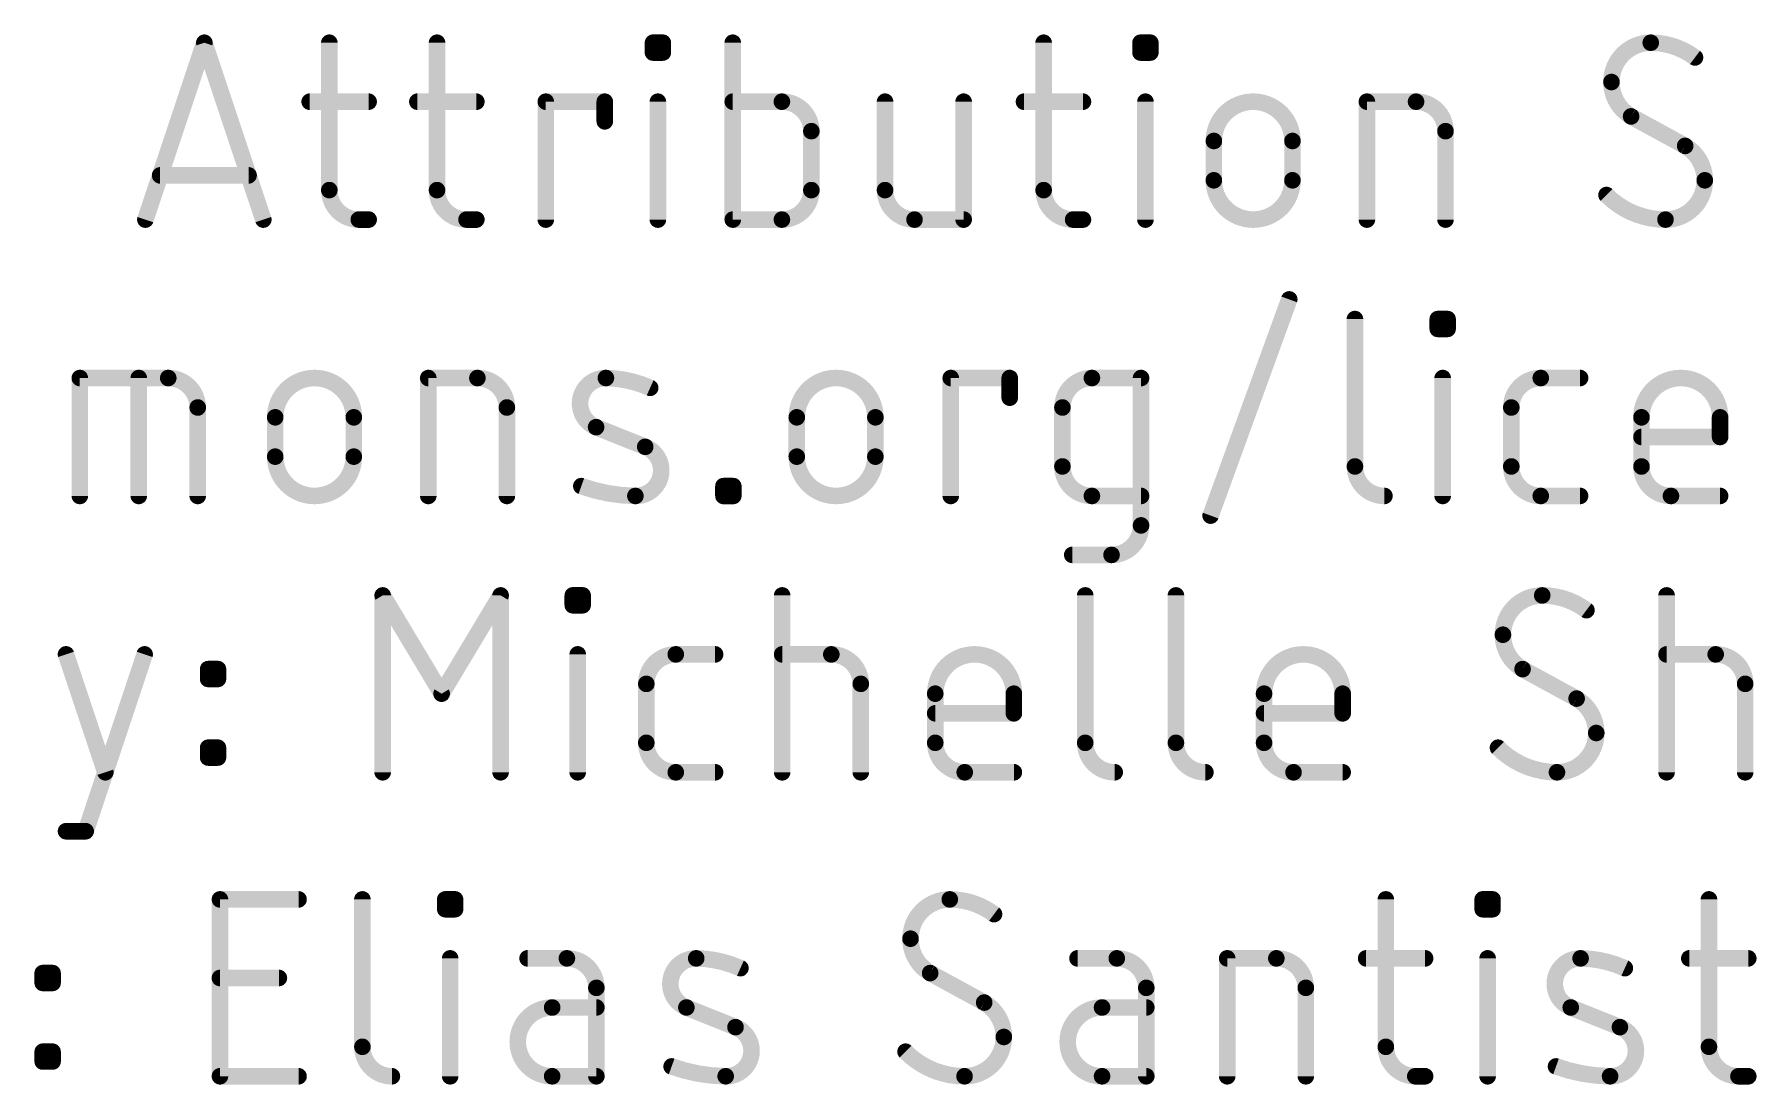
# Model space of a CAD drawing. Extents: x -34 to 52.6, y -23.4 to 26.6.
# Drawn here: x 10.25 to 26.08, y -22.86 to -13.21 of the extents above; entities that cross this region are included whole.
import ezdxf

# ---------------------------------------------------------------- set-up
doc = ezdxf.new("R2010")
doc.units = 0
doc.layers.add('51', color=53, linetype='CONTINUOUS')

msp = doc.modelspace()

# ---------------------------------------------------------------- linework, layer by layer
at = {"layer": '51', "const_width": 0.1524}
for points in [[(11.2713, -14.9098), (11.8131, -13.2842)], [(11.8131, -13.2842), (12.355, -14.9098)], [(12.9617, -13.2842), (12.9617, -14.6389)], [(13.9517, -13.2842), (13.9517, -14.6389)], [(15.9363, -13.3745), (15.9363, -13.2842)], [(15.9363, -13.2842), (16.0266, -13.2842)], [(16.0266, -13.2842), (16.0266, -13.3745)], [(16.6696, -13.2842), (16.6696, -14.9098)], [(19.5268, -13.2842), (19.5268, -14.6389)], [(20.4172, -13.3745), (20.4172, -13.2842)], [(20.4172, -13.2842), (20.5075, -13.2842)], [(20.5075, -13.2842), (20.5075, -13.3745)], [(16.0266, -13.3745), (15.9363, -13.3745)], [(20.5075, -13.3745), (20.4172, -13.3745)], [(12.7811, -13.8261), (13.3229, -13.8261)], [(13.771, -13.8261), (14.3129, -13.8261)], [(14.9513, -14.9098), (14.9513, -13.8261)], [(14.9513, -13.8261), (15.4932, -13.8261)], [(15.4932, -13.8261), (15.4932, -14.0067)], [(15.9814, -14.9098), (15.9814, -13.8261)], [(17.1212, -13.8261), (16.6696, -13.8261)], [(18.0691, -13.8261), (18.0691, -14.6389)], [(18.7916, -14.9098), (18.7916, -13.8261)], [(19.3462, -13.8261), (19.888, -13.8261)], [(20.4624, -14.9098), (20.4624, -13.8261)], [(22.4979, -14.9098), (22.4979, -13.8261)], [(22.4979, -13.8261), (22.9495, -13.8261)], [(25.4227, -14.2325), (24.926, -13.9615)], [(17.3921, -14.6389), (17.3921, -14.097)], [(23.2204, -14.097), (23.2204, -14.9098)], [(21.0911, -14.5486), (21.0911, -14.1873)], [(21.8136, -14.1873), (21.8136, -14.5486)], [(12.2195, -14.5034), (11.4067, -14.5034)], [(13.2326, -14.9098), (13.3229, -14.9098)], [(14.2226, -14.9098), (14.3129, -14.9098)], [(16.6696, -14.9098), (17.1212, -14.9098)], [(18.34, -14.9098), (18.7916, -14.9098)], [(19.7977, -14.9098), (19.888, -14.9098)], [(21.0615, -17.6304), (21.784, -15.6436)], [(22.3878, -15.8242), (22.3878, -17.1789)], [(23.1491, -15.9145), (23.1491, -15.8242)], [(23.1491, -15.8242), (23.2394, -15.8242)], [(23.2394, -15.8242), (23.2394, -15.9145)], [(23.2394, -15.9145), (23.1491, -15.9145)], [(10.6685, -17.4498), (10.6685, -16.3661)], [(10.6685, -16.3661), (11.4813, -16.3661)], [(11.2103, -17.4498), (11.2103, -16.3661)], [(13.8711, -17.4498), (13.8711, -16.3661)], [(13.8711, -16.3661), (14.3227, -16.3661)], [(18.6732, -17.4498), (18.6732, -16.3661)], [(18.6732, -16.3661), (19.2151, -16.3661)], [(19.2151, -16.3661), (19.2151, -16.5467)], [(19.9704, -16.3661), (20.4219, -16.3661)], [(20.4219, -16.3661), (20.4219, -17.7207)], [(23.1943, -17.4498), (23.1943, -16.3661)], [(24.0957, -16.3661), (24.4569, -16.3661)], [(11.7522, -16.637), (11.7522, -17.4498)], [(14.5936, -16.637), (14.5936, -17.4498)], [(19.6995, -17.1789), (19.6995, -16.637)], [(23.8248, -17.1789), (23.8248, -16.637)], [(12.4643, -17.0886), (12.4643, -16.7273)], [(13.1868, -16.7273), (13.1868, -17.0886)], [(15.865, -16.9982), (15.4134, -16.8176)], [(17.2579, -17.0886), (17.2579, -16.7273)], [(17.9804, -16.7273), (17.9804, -17.0886)], [(25.0214, -17.1789), (25.0214, -16.7273)], [(25.7439, -16.7273), (25.7439, -16.9079)], [(25.7439, -16.9079), (25.0214, -16.9079)], [(16.584, -17.4498), (16.584, -17.3595)], [(16.584, -17.3595), (16.6743, -17.3595)], [(16.6743, -17.4498), (16.584, -17.4498)], [(16.6743, -17.3595), (16.6743, -17.4498)], [(20.4219, -17.4498), (19.9704, -17.4498)], [(24.4569, -17.4498), (24.0957, -17.4498)], [(25.7439, -17.4498), (25.2923, -17.4498)], [(20.151, -17.9917), (19.7898, -17.9917)], [(13.4521, -19.9898), (13.4521, -18.3642)], [(13.4521, -18.3642), (13.994, -19.2673)], [(13.994, -19.2673), (14.5359, -18.3642)], [(14.5359, -18.3642), (14.5359, -19.9898)], [(15.1993, -18.4545), (15.1993, -18.3642)], [(15.1993, -18.3642), (15.2896, -18.3642)], [(15.2896, -18.3642), (15.2896, -18.4545)], [(17.1237, -19.9898), (17.1237, -18.3642)], [(19.9089, -18.3642), (19.9089, -19.7189)], [(20.7426, -18.3642), (20.7426, -19.7189)], [(25.252, -19.9898), (25.252, -18.3642)], [(15.2896, -18.4545), (15.1993, -18.4545)], [(10.5418, -18.9061), (10.903, -19.9898)], [(10.7224, -20.5317), (11.2643, -18.9061)], [(15.2445, -19.9898), (15.2445, -18.9061)], [(16.1459, -18.9061), (16.5072, -18.9061)], [(17.1237, -18.9061), (17.5753, -18.9061)], [(25.252, -18.9061), (25.7035, -18.9061)], [(11.8479, -19.1318), (11.8479, -19.0415)], [(11.8479, -19.0415), (11.9382, -19.0415)], [(11.9382, -19.0415), (11.9382, -19.1318)], [(24.4252, -19.3125), (23.9285, -19.0415)], [(11.9382, -19.1318), (11.8479, -19.1318)], [(15.875, -19.7189), (15.875, -19.177)], [(17.8462, -19.177), (17.8462, -19.9898)], [(25.9745, -19.177), (25.9745, -19.9898)], [(18.5305, -19.7189), (18.5305, -19.2673)], [(19.253, -19.2673), (19.253, -19.4479)], [(21.5526, -19.7189), (21.5526, -19.2673)], [(22.2751, -19.2673), (22.2751, -19.4479)], [(19.253, -19.4479), (18.5305, -19.4479)], [(22.2751, -19.4479), (21.5526, -19.4479)], [(11.8479, -19.8543), (11.8479, -19.764)], [(11.8479, -19.764), (11.9382, -19.764)], [(11.9382, -19.8543), (11.8479, -19.8543)], [(11.9382, -19.764), (11.9382, -19.8543)], [(16.5072, -19.9898), (16.1459, -19.9898)], [(19.253, -19.9898), (18.8015, -19.9898)], [(22.2751, -19.9898), (21.8235, -19.9898)], [(10.5418, -20.5317), (10.7224, -20.5317)], [(11.9563, -22.7838), (11.9563, -21.1582)], [(11.9563, -21.1582), (12.6788, -21.1582)], [(13.2657, -21.1582), (13.2657, -22.5129)], [(14.0271, -21.2485), (14.0271, -21.1582)], [(14.0271, -21.1582), (14.1174, -21.1582)], [(14.1174, -21.2485), (14.0271, -21.2485)], [(14.1174, -21.1582), (14.1174, -21.2485)], [(22.6717, -21.1582), (22.6717, -22.5129)], [(23.5621, -21.2485), (23.5621, -21.1582)], [(23.5621, -21.1582), (23.6524, -21.1582)], [(23.6524, -21.2485), (23.5621, -21.2485)], [(23.6524, -21.1582), (23.6524, -21.2485)], [(25.6416, -21.1582), (25.6416, -22.5129)], [(14.0722, -22.7838), (14.0722, -21.7001)], [(15.1452, -21.7001), (14.7839, -21.7001)], [(20.1993, -21.7001), (19.838, -21.7001)], [(21.214, -22.7838), (21.214, -21.7001)], [(21.214, -21.7001), (21.6655, -21.7001)], [(22.491, -21.7001), (23.0329, -21.7001)], [(23.6073, -22.7838), (23.6073, -21.7001)], [(25.461, -21.7001), (26.0028, -21.7001)], [(10.3277, -21.9258), (10.3277, -21.8355)], [(10.3277, -21.8355), (10.418, -21.8355)], [(10.418, -21.8355), (10.418, -21.9258)], [(11.9563, -21.8807), (12.4982, -21.8807)], [(18.9804, -22.1065), (18.4837, -21.8355)], [(10.418, -21.9258), (10.3277, -21.9258)], [(15.4161, -22.7838), (15.4161, -21.971)], [(20.4702, -22.7838), (20.4702, -21.971)], [(21.9364, -21.971), (21.9364, -22.7838)], [(15.4161, -22.1516), (15.0097, -22.1516)], [(16.6948, -22.3322), (16.2432, -22.1516)], [(20.4702, -22.1516), (20.0638, -22.1516)], [(24.823, -22.3322), (24.3715, -22.1516)], [(10.3277, -22.6483), (10.3277, -22.558)], [(10.3277, -22.558), (10.418, -22.558)], [(10.418, -22.6483), (10.3277, -22.6483)], [(10.418, -22.558), (10.418, -22.6483)], [(12.6788, -22.7838), (11.9563, -22.7838)], [(15.0097, -22.7838), (15.4161, -22.7838)], [(20.0638, -22.7838), (20.4702, -22.7838)], [(22.9426, -22.7838), (23.0329, -22.7838)], [(25.9125, -22.7838), (26.0028, -22.7838)]]:
    msp.add_lwpolyline(points, dxfattribs=at)
at = {"layer": '51'}
for points, const_width in [([(11.8493, -13.2722, 1), (11.777, -13.2962)], 0.0762), ([(11.8493, -13.2962, 1), (11.777, -13.2722)], 0.0762), ([(12.9998, -13.2842, 1), (12.9236, -13.2842)], 0.0762), ([(13.9898, -13.2842, 1), (13.9136, -13.2842)], 0.0762), ([(15.9744, -13.2842, 1), (15.8982, -13.2842)], 0.0762), ([(15.9363, -13.2461, 1), (15.9363, -13.3223)], 0.0762), ([(16.0647, -13.2842, 1), (15.9885, -13.2842)], 0.0762), ([(16.0266, -13.3223, 1), (16.0266, -13.2461)], 0.0762), ([(16.7077, -13.2842, 1), (16.6315, -13.2842)], 0.0762), ([(19.5649, -13.2842, 1), (19.4887, -13.2842)], 0.0762), ([(20.4553, -13.2842, 1), (20.3791, -13.2842)], 0.0762), ([(20.4172, -13.2461, 1), (20.4172, -13.3223)], 0.0762), ([(20.5456, -13.2842, 1), (20.4694, -13.2842)], 0.0762), ([(20.5075, -13.3223, 1), (20.5075, -13.2461)], 0.0762), ([(25.1066, -13.2842, 0.4142), (24.7453, -13.6454)], 0.1524), ([(25.513, -13.4197, 0.1623), (25.1066, -13.2842)], 0.1524), ([(25.1066, -13.2461, 1), (25.1066, -13.3223)], 0.0762), ([(25.1066, -13.3223, 1), (25.1066, -13.2461)], 0.0762), ([(15.9363, -13.3364, 1), (15.9363, -13.4126)], 0.0762), ([(15.8982, -13.3745, 1), (15.9744, -13.3745)], 0.0762), ([(15.9885, -13.3745, 1), (16.0647, -13.3745)], 0.0762), ([(16.0266, -13.4126, 1), (16.0266, -13.3364)], 0.0762), ([(20.4172, -13.3364, 1), (20.4172, -13.4126)], 0.0762), ([(20.3791, -13.3745, 1), (20.4553, -13.3745)], 0.0762), ([(20.4694, -13.3745, 1), (20.5456, -13.3745)], 0.0762), ([(20.5075, -13.4126, 1), (20.5075, -13.3364)], 0.0762), ([(25.4901, -13.4501, 1), (25.5358, -13.3892)], 0.0762), ([(24.7453, -13.6454, 0.2656), (24.926, -13.9615)], 0.1524), ([(24.7834, -13.6454, 1), (24.7072, -13.6454)], 0.0762), ([(24.7072, -13.6454, 1), (24.7834, -13.6454)], 0.0762), ([(12.7811, -13.788, 1), (12.7811, -13.8642)], 0.0762), ([(13.3229, -13.8642, 1), (13.3229, -13.788)], 0.0762), ([(13.771, -13.788, 1), (13.771, -13.8642)], 0.0762), ([(14.3129, -13.8642, 1), (14.3129, -13.788)], 0.0762), ([(14.9894, -13.8261, 1), (14.9132, -13.8261)], 0.0762), ([(14.9513, -13.788, 1), (14.9513, -13.8642)], 0.0762), ([(15.5313, -13.8261, 1), (15.4551, -13.8261)], 0.0762), ([(15.4932, -13.8642, 1), (15.4932, -13.788)], 0.0762), ([(16.0195, -13.8261, 1), (15.9433, -13.8261)], 0.0762), ([(16.6696, -13.788, 1), (16.6696, -13.8642)], 0.0762), ([(17.3921, -14.097, 0.4142), (17.1212, -13.8261)], 0.1524), ([(17.1212, -13.788, 1), (17.1212, -13.8642)], 0.0762), ([(17.1212, -13.8642, 1), (17.1212, -13.788)], 0.0762), ([(18.1072, -13.8261, 1), (18.031, -13.8261)], 0.0762), ([(18.8297, -13.8261, 1), (18.7535, -13.8261)], 0.0762), ([(19.3462, -13.788, 1), (19.3462, -13.8642)], 0.0762), ([(19.888, -13.8642, 1), (19.888, -13.788)], 0.0762), ([(20.5005, -13.8261, 1), (20.4243, -13.8261)], 0.0762), ([(21.8136, -14.1873, 1), (21.0911, -14.1873)], 0.1524), ([(22.536, -13.8261, 1), (22.4598, -13.8261)], 0.0762), ([(22.4979, -13.788, 1), (22.4979, -13.8642)], 0.0762), ([(23.2204, -14.097, 0.4142), (22.9495, -13.8261)], 0.1524), ([(22.9495, -13.788, 1), (22.9495, -13.8642)], 0.0762), ([(22.9495, -13.8642, 1), (22.9495, -13.788)], 0.0762), ([(24.9442, -13.9281, 1), (24.9077, -13.995)], 0.0762), ([(24.9066, -13.9944, 1), (24.9453, -13.9287)], 0.0762), ([(15.4551, -14.0067, 1), (15.5313, -14.0067)], 0.0762), ([(17.4302, -14.097, 1), (17.354, -14.097)], 0.0762), ([(17.354, -14.097, 1), (17.4302, -14.097)], 0.0762), ([(23.2585, -14.097, 1), (23.1823, -14.097)], 0.0762), ([(23.1823, -14.097, 1), (23.2585, -14.097)], 0.0762), ([(21.1292, -14.1873, 1), (21.053, -14.1873)], 0.0762), ([(21.053, -14.1873, 1), (21.1292, -14.1873)], 0.0762), ([(21.8517, -14.1873, 1), (21.7755, -14.1873)], 0.0762), ([(21.7755, -14.1873, 1), (21.8517, -14.1873)], 0.0762), ([(25.442, -14.1996, 1), (25.4033, -14.2653)], 0.0762), ([(25.6033, -14.5486, 0.2656), (25.4227, -14.2325)], 0.1524), ([(25.4044, -14.2659, 1), (25.4409, -14.199)], 0.0762), ([(11.4067, -14.4653, 1), (11.4067, -14.5415)], 0.0762), ([(12.2195, -14.5415, 1), (12.2195, -14.4653)], 0.0762), ([(21.0911, -14.5486, 1), (21.8136, -14.5486)], 0.1524), ([(21.1292, -14.5486, 1), (21.053, -14.5486)], 0.0762), ([(21.053, -14.5486, 1), (21.1292, -14.5486)], 0.0762), ([(21.8517, -14.5486, 1), (21.7755, -14.5486)], 0.0762), ([(21.7755, -14.5486, 1), (21.8517, -14.5486)], 0.0762), ([(25.2421, -14.9098, 0.4142), (25.6033, -14.5486)], 0.1524), ([(25.6414, -14.5486, 1), (25.5652, -14.5486)], 0.0762), ([(25.5652, -14.5486, 1), (25.6414, -14.5486)], 0.0762), ([(12.9617, -14.6389, 0.4142), (13.2326, -14.9098)], 0.1524), ([(12.9998, -14.6389, 1), (12.9236, -14.6389)], 0.0762), ([(12.9236, -14.6389, 1), (12.9998, -14.6389)], 0.0762), ([(13.9517, -14.6389, 0.4142), (14.2226, -14.9098)], 0.1524), ([(13.9898, -14.6389, 1), (13.9136, -14.6389)], 0.0762), ([(13.9136, -14.6389, 1), (13.9898, -14.6389)], 0.0762), ([(17.1212, -14.9098, 0.4142), (17.3921, -14.6389)], 0.1524), ([(17.4302, -14.6389, 1), (17.354, -14.6389)], 0.0762), ([(17.354, -14.6389, 1), (17.4302, -14.6389)], 0.0762), ([(18.0691, -14.6389, 0.4142), (18.34, -14.9098)], 0.1524), ([(18.1072, -14.6389, 1), (18.031, -14.6389)], 0.0762), ([(18.031, -14.6389, 1), (18.1072, -14.6389)], 0.0762), ([(19.5268, -14.6389, 0.4142), (19.7977, -14.9098)], 0.1524), ([(19.5649, -14.6389, 1), (19.4887, -14.6389)], 0.0762), ([(19.4887, -14.6389, 1), (19.5649, -14.6389)], 0.0762), ([(24.7272, -14.6572, 1), (24.6731, -14.7109)], 0.0762), ([(24.7002, -14.684, 0.2), (25.2421, -14.9098)], 0.1524), ([(11.2351, -14.8978, 1), (11.3074, -14.9218)], 0.0762), ([(12.3188, -14.9218, 1), (12.3911, -14.8978)], 0.0762), ([(13.2326, -14.8717, 1), (13.2326, -14.9479)], 0.0762), ([(13.2326, -14.9479, 1), (13.2326, -14.8717)], 0.0762), ([(13.3229, -14.9479, 1), (13.3229, -14.8717)], 0.0762), ([(14.2226, -14.8717, 1), (14.2226, -14.9479)], 0.0762), ([(14.2226, -14.9479, 1), (14.2226, -14.8717)], 0.0762), ([(14.3129, -14.9479, 1), (14.3129, -14.8717)], 0.0762), ([(14.9132, -14.9098, 1), (14.9894, -14.9098)], 0.0762), ([(15.9433, -14.9098, 1), (16.0195, -14.9098)], 0.0762), ([(16.6696, -14.8717, 1), (16.6696, -14.9479)], 0.0762), ([(16.6315, -14.9098, 1), (16.7077, -14.9098)], 0.0762), ([(17.1212, -14.8717, 1), (17.1212, -14.9479)], 0.0762), ([(17.1212, -14.9479, 1), (17.1212, -14.8717)], 0.0762), ([(18.34, -14.8717, 1), (18.34, -14.9479)], 0.0762), ([(18.34, -14.9479, 1), (18.34, -14.8717)], 0.0762), ([(18.7535, -14.9098, 1), (18.8297, -14.9098)], 0.0762), ([(18.7916, -14.9479, 1), (18.7916, -14.8717)], 0.0762), ([(19.7977, -14.8717, 1), (19.7977, -14.9479)], 0.0762), ([(19.7977, -14.9479, 1), (19.7977, -14.8717)], 0.0762), ([(19.888, -14.9479, 1), (19.888, -14.8717)], 0.0762), ([(20.4243, -14.9098, 1), (20.5005, -14.9098)], 0.0762), ([(22.4598, -14.9098, 1), (22.536, -14.9098)], 0.0762), ([(23.1823, -14.9098, 1), (23.2585, -14.9098)], 0.0762), ([(25.2421, -14.8717, 1), (25.2421, -14.9479)], 0.0762), ([(25.2421, -14.9479, 1), (25.2421, -14.8717)], 0.0762), ([(21.8198, -15.6566, 1), (21.7482, -15.6306)], 0.0762), ([(22.4259, -15.8242, 1), (22.3497, -15.8242)], 0.0762), ([(23.1872, -15.8242, 1), (23.111, -15.8242)], 0.0762), ([(23.1491, -15.7861, 1), (23.1491, -15.8623)], 0.0762), ([(23.2775, -15.8242, 1), (23.2013, -15.8242)], 0.0762), ([(23.2394, -15.8623, 1), (23.2394, -15.7861)], 0.0762), ([(23.1491, -15.8764, 1), (23.1491, -15.9526)], 0.0762), ([(23.111, -15.9145, 1), (23.1872, -15.9145)], 0.0762), ([(23.2013, -15.9145, 1), (23.2775, -15.9145)], 0.0762), ([(23.2394, -15.9526, 1), (23.2394, -15.8764)], 0.0762), ([(10.7066, -16.3661, 1), (10.6304, -16.3661)], 0.0762), ([(10.6685, -16.328, 1), (10.6685, -16.4042)], 0.0762), ([(11.2484, -16.3661, 1), (11.1722, -16.3661)], 0.0762), ([(11.7522, -16.637, 0.4142), (11.4813, -16.3661)], 0.1524), ([(11.4813, -16.328, 1), (11.4813, -16.4042)], 0.0762), ([(11.4813, -16.4042, 1), (11.4813, -16.328)], 0.0762), ([(13.1868, -16.7273, 1), (12.4643, -16.7273)], 0.1524), ([(13.9092, -16.3661, 1), (13.833, -16.3661)], 0.0762), ([(13.8711, -16.328, 1), (13.8711, -16.4042)], 0.0762), ([(14.5936, -16.637, 0.4142), (14.3227, -16.3661)], 0.1524), ([(14.3227, -16.328, 1), (14.3227, -16.4042)], 0.0762), ([(14.3227, -16.4042, 1), (14.3227, -16.328)], 0.0762), ([(15.5037, -16.3661, 0.8318), (15.4134, -16.8176)], 0.1524), ([(15.9101, -16.4564, 0.1026), (15.5037, -16.3661)], 0.1524), ([(15.5043, -16.328, 1), (15.5032, -16.4042)], 0.0762), ([(15.5032, -16.4042, 1), (15.5043, -16.328)], 0.0762), ([(17.9804, -16.7273, 1), (17.2579, -16.7273)], 0.1524), ([(18.7113, -16.3661, 1), (18.6351, -16.3661)], 0.0762), ([(18.6732, -16.328, 1), (18.6732, -16.4042)], 0.0762), ([(19.2532, -16.3661, 1), (19.177, -16.3661)], 0.0762), ([(19.2151, -16.4042, 1), (19.2151, -16.328)], 0.0762), ([(19.9704, -16.3661, 0.4142), (19.6995, -16.637)], 0.1524), ([(19.9704, -16.328, 1), (19.9704, -16.4042)], 0.0762), ([(19.9704, -16.4042, 1), (19.9704, -16.328)], 0.0762), ([(20.46, -16.3661, 1), (20.3838, -16.3661)], 0.0762), ([(20.4219, -16.4042, 1), (20.4219, -16.328)], 0.0762), ([(23.2324, -16.3661, 1), (23.1562, -16.3661)], 0.0762), ([(24.0957, -16.3661, 0.4142), (23.8248, -16.637)], 0.1524), ([(24.0957, -16.328, 1), (24.0957, -16.4042)], 0.0762), ([(24.0957, -16.4042, 1), (24.0957, -16.328)], 0.0762), ([(24.4569, -16.4042, 1), (24.4569, -16.328)], 0.0762), ([(25.7439, -16.7273, 1), (25.0214, -16.7273)], 0.1524), ([(15.8945, -16.4911, 1), (15.9258, -16.4216)], 0.0762), ([(11.7903, -16.637, 1), (11.7141, -16.637)], 0.0762), ([(11.7141, -16.637, 1), (11.7903, -16.637)], 0.0762), ([(14.6317, -16.637, 1), (14.5555, -16.637)], 0.0762), ([(14.5555, -16.637, 1), (14.6317, -16.637)], 0.0762), ([(19.177, -16.5467, 1), (19.2532, -16.5467)], 0.0762), ([(19.7376, -16.637, 1), (19.6614, -16.637)], 0.0762), ([(19.6614, -16.637, 1), (19.7376, -16.637)], 0.0762), ([(23.8629, -16.637, 1), (23.7867, -16.637)], 0.0762), ([(23.7867, -16.637, 1), (23.8629, -16.637)], 0.0762), ([(12.5024, -16.7273, 1), (12.4262, -16.7273)], 0.0762), ([(12.4262, -16.7273, 1), (12.5024, -16.7273)], 0.0762), ([(13.2249, -16.7273, 1), (13.1487, -16.7273)], 0.0762), ([(13.1487, -16.7273, 1), (13.2249, -16.7273)], 0.0762), ([(15.4276, -16.7823, 1), (15.3993, -16.853)], 0.0762), ([(15.3993, -16.853, 1), (15.4276, -16.7822)], 0.0762), ([(17.296, -16.7273, 1), (17.2198, -16.7273)], 0.0762), ([(17.2198, -16.7273, 1), (17.296, -16.7273)], 0.0762), ([(18.0185, -16.7273, 1), (17.9423, -16.7273)], 0.0762), ([(17.9423, -16.7273, 1), (18.0185, -16.7273)], 0.0762), ([(25.0595, -16.7273, 1), (24.9833, -16.7273)], 0.0762), ([(24.9833, -16.7273, 1), (25.0595, -16.7273)], 0.0762), ([(25.782, -16.7273, 1), (25.7058, -16.7273)], 0.0762), ([(25.7058, -16.7273, 1), (25.782, -16.7273)], 0.0762), ([(15.7747, -17.4498, 0.8318), (15.865, -16.9982)], 0.1524), ([(15.8791, -16.9629, 1), (15.8508, -17.0336)], 0.0762), ([(15.8508, -17.0336, 1), (15.8791, -16.9629)], 0.0762), ([(25.0214, -16.8698, 1), (25.0214, -16.946)], 0.0762), ([(25.7058, -16.9079, 1), (25.782, -16.9079)], 0.0762), ([(25.7439, -16.946, 1), (25.7439, -16.8698)], 0.0762), ([(12.4643, -17.0886, 1), (13.1868, -17.0886)], 0.1524), ([(12.5024, -17.0886, 1), (12.4262, -17.0886)], 0.0762), ([(12.4262, -17.0886, 1), (12.5024, -17.0886)], 0.0762), ([(13.2249, -17.0886, 1), (13.1487, -17.0886)], 0.0762), ([(13.1487, -17.0886, 1), (13.2249, -17.0886)], 0.0762), ([(17.2579, -17.0886, 1), (17.9804, -17.0886)], 0.1524), ([(17.296, -17.0886, 1), (17.2198, -17.0886)], 0.0762), ([(17.2198, -17.0886, 1), (17.296, -17.0886)], 0.0762), ([(18.0185, -17.0886, 1), (17.9423, -17.0886)], 0.0762), ([(17.9423, -17.0886, 1), (18.0185, -17.0886)], 0.0762), ([(19.6995, -17.1789, 0.4142), (19.9704, -17.4498)], 0.1524), ([(19.7376, -17.1789, 1), (19.6614, -17.1789)], 0.0762), ([(19.6614, -17.1789, 1), (19.7376, -17.1789)], 0.0762), ([(22.3878, -17.1789, 0.4142), (22.6587, -17.4498)], 0.1524), ([(22.4259, -17.1789, 1), (22.3497, -17.1789)], 0.0762), ([(22.3497, -17.1789, 1), (22.4259, -17.1789)], 0.0762), ([(23.8248, -17.1789, 0.4142), (24.0957, -17.4498)], 0.1524), ([(23.8629, -17.1789, 1), (23.7867, -17.1789)], 0.0762), ([(23.7867, -17.1789, 1), (23.8629, -17.1789)], 0.0762), ([(25.0214, -17.1789, 0.4142), (25.2923, -17.4498)], 0.1524), ([(25.0595, -17.1789, 1), (24.9833, -17.1789)], 0.0762), ([(24.9833, -17.1789, 1), (25.0595, -17.1789)], 0.0762), ([(15.2908, -17.3236, 1), (15.265, -17.3953)], 0.0762), ([(15.2779, -17.3595, 0.083), (15.7747, -17.4498)], 0.1524), ([(15.7752, -17.4117, 1), (15.7741, -17.4879)], 0.0762), ([(15.7741, -17.4879, 1), (15.7752, -17.4117)], 0.0762), ([(16.6221, -17.3595, 1), (16.5459, -17.3595)], 0.0762), ([(16.584, -17.3214, 1), (16.584, -17.3976)], 0.0762), ([(16.584, -17.4117, 1), (16.584, -17.4879)], 0.0762), ([(16.7124, -17.3595, 1), (16.6362, -17.3595)], 0.0762), ([(16.6743, -17.3976, 1), (16.6743, -17.3214)], 0.0762), ([(16.6743, -17.4879, 1), (16.6743, -17.4117)], 0.0762), ([(19.9704, -17.4117, 1), (19.9704, -17.4879)], 0.0762), ([(19.9704, -17.4879, 1), (19.9704, -17.4117)], 0.0762), ([(20.4219, -17.4879, 1), (20.4219, -17.4117)], 0.0762), ([(22.6587, -17.4879, 1), (22.6587, -17.4117)], 0.0762), ([(24.0957, -17.4117, 1), (24.0957, -17.4879)], 0.0762), ([(24.0957, -17.4879, 1), (24.0957, -17.4117)], 0.0762), ([(24.4569, -17.4879, 1), (24.4569, -17.4117)], 0.0762), ([(25.2923, -17.4117, 1), (25.2923, -17.4879)], 0.0762), ([(25.2923, -17.4879, 1), (25.2923, -17.4117)], 0.0762), ([(25.7439, -17.4879, 1), (25.7439, -17.4117)], 0.0762), ([(10.6304, -17.4498, 1), (10.7066, -17.4498)], 0.0762), ([(11.1722, -17.4498, 1), (11.2484, -17.4498)], 0.0762), ([(11.7141, -17.4498, 1), (11.7903, -17.4498)], 0.0762), ([(13.833, -17.4498, 1), (13.9092, -17.4498)], 0.0762), ([(14.5555, -17.4498, 1), (14.6317, -17.4498)], 0.0762), ([(16.5459, -17.4498, 1), (16.6221, -17.4498)], 0.0762), ([(16.6362, -17.4498, 1), (16.7124, -17.4498)], 0.0762), ([(18.6351, -17.4498, 1), (18.7113, -17.4498)], 0.0762), ([(23.1562, -17.4498, 1), (23.2324, -17.4498)], 0.0762), ([(20.151, -17.9917, 0.4142), (20.4219, -17.7207)], 0.1524), ([(20.46, -17.7207, 1), (20.3838, -17.7207)], 0.0762), ([(20.3838, -17.7207, 1), (20.46, -17.7207)], 0.0762), ([(21.0257, -17.6174, 1), (21.0973, -17.6434)], 0.0762), ([(19.7898, -17.9536, 1), (19.7898, -18.0298)], 0.0762), ([(20.151, -17.9536, 1), (20.151, -18.0298)], 0.0762), ([(20.151, -18.0298, 1), (20.151, -17.9536)], 0.0762), ([(13.4902, -18.3642, 1), (13.414, -18.3642)], 0.0762), ([(13.4848, -18.3446, 1), (13.4195, -18.3838)], 0.0762), ([(14.574, -18.3642, 1), (14.4978, -18.3642)], 0.0762), ([(14.5685, -18.3838, 1), (14.5032, -18.3446)], 0.0762), ([(15.2374, -18.3642, 1), (15.1612, -18.3642)], 0.0762), ([(15.1993, -18.3261, 1), (15.1993, -18.4023)], 0.0762), ([(15.3277, -18.3642, 1), (15.2515, -18.3642)], 0.0762), ([(15.2896, -18.4023, 1), (15.2896, -18.3261)], 0.0762), ([(17.1618, -18.3642, 1), (17.0856, -18.3642)], 0.0762), ([(19.947, -18.3642, 1), (19.8708, -18.3642)], 0.0762), ([(20.7807, -18.3642, 1), (20.7045, -18.3642)], 0.0762), ([(24.1091, -18.3642, 0.4142), (23.7479, -18.7254)], 0.1524), ([(24.5155, -18.4997, 0.1623), (24.1091, -18.3642)], 0.1524), ([(24.1091, -18.3261, 1), (24.1091, -18.4023)], 0.0762), ([(24.1091, -18.4023, 1), (24.1091, -18.3261)], 0.0762), ([(25.2901, -18.3642, 1), (25.2139, -18.3642)], 0.0762), ([(15.1993, -18.4164, 1), (15.1993, -18.4926)], 0.0762), ([(15.1612, -18.4545, 1), (15.2374, -18.4545)], 0.0762), ([(15.2515, -18.4545, 1), (15.3277, -18.4545)], 0.0762), ([(15.2896, -18.4926, 1), (15.2896, -18.4164)], 0.0762), ([(24.4927, -18.5301, 1), (24.5384, -18.4692)], 0.0762), ([(23.7479, -18.7254, 0.2656), (23.9285, -19.0415)], 0.1524), ([(23.786, -18.7254, 1), (23.7098, -18.7254)], 0.0762), ([(10.5779, -18.894, 1), (10.5056, -18.9181)], 0.0762), ([(11.3004, -18.9181, 1), (11.2281, -18.894)], 0.0762), ([(15.2826, -18.9061, 1), (15.2064, -18.9061)], 0.0762), ([(16.1459, -18.9061, 0.4142), (15.875, -19.177)], 0.1524), ([(16.1459, -18.868, 1), (16.1459, -18.9442)], 0.0762), ([(16.1459, -18.9442, 1), (16.1459, -18.868)], 0.0762), ([(16.5072, -18.9442, 1), (16.5072, -18.868)], 0.0762), ([(17.1237, -18.868, 1), (17.1237, -18.9442)], 0.0762), ([(17.8462, -19.177, 0.4142), (17.5753, -18.9061)], 0.1524), ([(17.5753, -18.868, 1), (17.5753, -18.9442)], 0.0762), ([(17.5753, -18.9442, 1), (17.5753, -18.868)], 0.0762), ([(19.253, -19.2673, 1), (18.5305, -19.2673)], 0.1524), ([(22.2751, -19.2673, 1), (21.5526, -19.2673)], 0.1524), ([(23.7098, -18.7254, 1), (23.786, -18.7254)], 0.0762), ([(25.252, -18.868, 1), (25.252, -18.9442)], 0.0762), ([(25.9745, -19.177, 0.4142), (25.7035, -18.9061)], 0.1524), ([(25.7035, -18.868, 1), (25.7035, -18.9442)], 0.0762), ([(25.7035, -18.9442, 1), (25.7035, -18.868)], 0.0762), ([(11.886, -19.0415, 1), (11.8098, -19.0415)], 0.0762), ([(11.8479, -19.0034, 1), (11.8479, -19.0796)], 0.0762), ([(11.9763, -19.0415, 1), (11.9001, -19.0415)], 0.0762), ([(11.9382, -19.0796, 1), (11.9382, -19.0034)], 0.0762), ([(23.9468, -19.0081, 1), (23.9103, -19.075)], 0.0762), ([(23.9092, -19.0744, 1), (23.9479, -19.0087)], 0.0762), ([(11.8479, -19.0937, 1), (11.8479, -19.1699)], 0.0762), ([(11.8098, -19.1318, 1), (11.886, -19.1318)], 0.0762), ([(11.9001, -19.1318, 1), (11.9763, -19.1318)], 0.0762), ([(11.9382, -19.1699, 1), (11.9382, -19.0937)], 0.0762), ([(15.9131, -19.177, 1), (15.8369, -19.177)], 0.0762), ([(15.8369, -19.177, 1), (15.9131, -19.177)], 0.0762), ([(17.8843, -19.177, 1), (17.8081, -19.177)], 0.0762), ([(17.8081, -19.177, 1), (17.8843, -19.177)], 0.0762), ([(26.0126, -19.177, 1), (25.9364, -19.177)], 0.0762), ([(25.9364, -19.177, 1), (26.0125, -19.177)], 0.0762), ([(13.9613, -19.2477, 1), (14.0267, -19.2869)], 0.0762), ([(13.9613, -19.2869, 1), (14.0267, -19.2477)], 0.0762), ([(18.5686, -19.2673, 1), (18.4924, -19.2673)], 0.0762), ([(18.4924, -19.2673, 1), (18.5686, -19.2673)], 0.0762), ([(19.2911, -19.2673, 1), (19.2149, -19.2673)], 0.0762), ([(19.2149, -19.2673, 1), (19.2911, -19.2673)], 0.0762), ([(21.5907, -19.2673, 1), (21.5145, -19.2673)], 0.0762), ([(21.5145, -19.2673, 1), (21.5907, -19.2673)], 0.0762), ([(22.3132, -19.2673, 1), (22.237, -19.2673)], 0.0762), ([(22.237, -19.2673, 1), (22.3132, -19.2673)], 0.0762), ([(24.4446, -19.2796, 1), (24.4059, -19.3453)], 0.0762), ([(24.6058, -19.6286, 0.2656), (24.4252, -19.3125)], 0.1524), ([(24.407, -19.3459, 1), (24.4435, -19.279)], 0.0762), ([(18.5305, -19.4098, 1), (18.5305, -19.486)], 0.0762), ([(19.2149, -19.4479, 1), (19.2911, -19.4479)], 0.0762), ([(19.253, -19.486, 1), (19.253, -19.4098)], 0.0762), ([(21.5526, -19.4098, 1), (21.5526, -19.486)], 0.0762), ([(22.237, -19.4479, 1), (22.3132, -19.4479)], 0.0762), ([(22.2751, -19.486, 1), (22.2751, -19.4098)], 0.0762), ([(24.2446, -19.9898, 0.4142), (24.6058, -19.6286)], 0.1524), ([(24.6439, -19.6286, 1), (24.5677, -19.6286)], 0.0762), ([(24.5677, -19.6286, 1), (24.6439, -19.6286)], 0.0762), ([(11.886, -19.764, 1), (11.8098, -19.764)], 0.0762), ([(11.8479, -19.7259, 1), (11.8479, -19.8021)], 0.0762), ([(11.8479, -19.8162, 1), (11.8479, -19.8924)], 0.0762), ([(11.9763, -19.764, 1), (11.9001, -19.764)], 0.0762), ([(11.9382, -19.8021, 1), (11.9382, -19.7259)], 0.0762), ([(11.9382, -19.8924, 1), (11.9382, -19.8162)], 0.0762), ([(15.875, -19.7189, 0.4142), (16.1459, -19.9898)], 0.1524), ([(15.9131, -19.7189, 1), (15.8369, -19.7189)], 0.0762), ([(15.8369, -19.7189, 1), (15.9131, -19.7189)], 0.0762), ([(18.5305, -19.7189, 0.4142), (18.8015, -19.9898)], 0.1524), ([(18.5686, -19.7189, 1), (18.4924, -19.7189)], 0.0762), ([(18.4924, -19.7189, 1), (18.5686, -19.7189)], 0.0762), ([(19.9089, -19.7189, 0.4142), (20.1799, -19.9898)], 0.1524), ([(19.947, -19.7189, 1), (19.8708, -19.7189)], 0.0762), ([(19.8708, -19.7189, 1), (19.947, -19.7189)], 0.0762), ([(20.7426, -19.7189, 0.4142), (21.0135, -19.9898)], 0.1524), ([(20.7807, -19.7189, 1), (20.7045, -19.7189)], 0.0762), ([(20.7045, -19.7189, 1), (20.7807, -19.7189)], 0.0762), ([(21.5526, -19.7189, 0.4142), (21.8235, -19.9898)], 0.1524), ([(21.5907, -19.7189, 1), (21.5145, -19.7189)], 0.0762), ([(21.5145, -19.7189, 1), (21.5907, -19.7189)], 0.0762), ([(23.7027, -19.764, 0.2), (24.2446, -19.9898)], 0.1524), ([(23.7298, -19.7372, 1), (23.6757, -19.7909)], 0.0762), ([(10.8669, -20.0018, 1), (10.9392, -19.9778)], 0.0762), ([(11.8098, -19.8543, 1), (11.886, -19.8543)], 0.0762), ([(11.9001, -19.8543, 1), (11.9763, -19.8543)], 0.0762), ([(16.1459, -19.9517, 1), (16.1459, -20.0279)], 0.0762), ([(16.1459, -20.0279, 1), (16.1459, -19.9517)], 0.0762), ([(16.5072, -20.0279, 1), (16.5072, -19.9517)], 0.0762), ([(18.8015, -19.9517, 1), (18.8015, -20.0279)], 0.0762), ([(18.8015, -20.0279, 1), (18.8015, -19.9517)], 0.0762), ([(19.253, -20.0279, 1), (19.253, -19.9517)], 0.0762), ([(20.1799, -20.0279, 1), (20.1799, -19.9517)], 0.0762), ([(21.0135, -20.0279, 1), (21.0135, -19.9517)], 0.0762), ([(21.8235, -19.9517, 1), (21.8235, -20.0279)], 0.0762), ([(21.8235, -20.0279, 1), (21.8235, -19.9517)], 0.0762), ([(22.2751, -20.0279, 1), (22.2751, -19.9517)], 0.0762), ([(24.2446, -19.9517, 1), (24.2446, -20.0279)], 0.0762), ([(24.2446, -20.0279, 1), (24.2446, -19.9517)], 0.0762), ([(13.414, -19.9898, 1), (13.4902, -19.9898)], 0.0762), ([(14.4978, -19.9898, 1), (14.574, -19.9898)], 0.0762), ([(15.2064, -19.9898, 1), (15.2826, -19.9898)], 0.0762), ([(17.0856, -19.9898, 1), (17.1618, -19.9898)], 0.0762), ([(17.8081, -19.9898, 1), (17.8843, -19.9898)], 0.0762), ([(25.2139, -19.9898, 1), (25.2901, -19.9898)], 0.0762), ([(25.9364, -19.9898, 1), (26.0126, -19.9898)], 0.0762), ([(10.5418, -20.4936, 1), (10.5418, -20.5698)], 0.0762), ([(10.6863, -20.5196, 1), (10.7586, -20.5437)], 0.0762), ([(10.7224, -20.5698, 1), (10.7224, -20.4936)], 0.0762), ([(11.9944, -21.1582, 1), (11.9182, -21.1582)], 0.0762), ([(11.9563, -21.1201, 1), (11.9563, -21.1963)], 0.0762), ([(12.6788, -21.1963, 1), (12.6788, -21.1201)], 0.0762), ([(13.3038, -21.1582, 1), (13.2276, -21.1582)], 0.0762), ([(14.0652, -21.1582, 1), (13.989, -21.1582)], 0.0762), ([(14.0271, -21.1201, 1), (14.0271, -21.1963)], 0.0762), ([(14.0271, -21.2104, 1), (14.0271, -21.2866)], 0.0762), ([(14.1555, -21.1582, 1), (14.0793, -21.1582)], 0.0762), ([(14.1174, -21.1963, 1), (14.1174, -21.1201)], 0.0762), ([(14.1174, -21.2866, 1), (14.1174, -21.2104)], 0.0762), ([(18.6643, -21.1582, 0.4142), (18.3031, -21.5194)], 0.1524), ([(19.0707, -21.2937, 0.1623), (18.6643, -21.1582)], 0.1524), ([(18.6643, -21.1201, 1), (18.6643, -21.1963)], 0.0762), ([(18.6643, -21.1963, 1), (18.6643, -21.1201)], 0.0762), ([(22.7098, -21.1582, 1), (22.6336, -21.1582)], 0.0762), ([(23.6002, -21.1582, 1), (23.524, -21.1582)], 0.0762), ([(23.5621, -21.1201, 1), (23.5621, -21.1963)], 0.0762), ([(23.5621, -21.2104, 1), (23.5621, -21.2866)], 0.0762), ([(23.6905, -21.1582, 1), (23.6143, -21.1582)], 0.0762), ([(23.6524, -21.1963, 1), (23.6524, -21.1201)], 0.0762), ([(23.6524, -21.2866, 1), (23.6524, -21.2104)], 0.0762), ([(25.6797, -21.1582, 1), (25.6035, -21.1582)], 0.0762), ([(13.989, -21.2485, 1), (14.0652, -21.2485)], 0.0762), ([(14.0793, -21.2485, 1), (14.1555, -21.2485)], 0.0762), ([(19.0479, -21.3241, 1), (19.0936, -21.2632)], 0.0762), ([(23.524, -21.2485, 1), (23.6002, -21.2485)], 0.0762), ([(23.6143, -21.2485, 1), (23.6905, -21.2485)], 0.0762), ([(18.3031, -21.5194, 0.2656), (18.4837, -21.8355)], 0.1524), ([(18.3412, -21.5194, 1), (18.265, -21.5194)], 0.0762), ([(18.265, -21.5194, 1), (18.3412, -21.5194)], 0.0762), ([(14.1103, -21.7001, 1), (14.0341, -21.7001)], 0.0762), ([(14.7839, -21.662, 1), (14.7839, -21.7382)], 0.0762), ([(15.4161, -21.971, 0.4142), (15.1452, -21.7001)], 0.1524), ([(15.1452, -21.662, 1), (15.1452, -21.7382)], 0.0762), ([(15.1452, -21.7382, 1), (15.1452, -21.662)], 0.0762), ([(16.3335, -21.7001, 0.8318), (16.2432, -22.1516)], 0.1524), ([(16.7399, -21.7904, 0.1026), (16.3335, -21.7001)], 0.1524), ([(16.3341, -21.662, 1), (16.333, -21.7382)], 0.0762), ([(16.333, -21.7382, 1), (16.3341, -21.662)], 0.0762), ([(19.838, -21.662, 1), (19.838, -21.7382)], 0.0762), ([(20.4702, -21.971, 0.4142), (20.1993, -21.7001)], 0.1524), ([(20.1993, -21.662, 1), (20.1993, -21.7382)], 0.0762), ([(20.1993, -21.7382, 1), (20.1993, -21.662)], 0.0762), ([(21.2521, -21.7001, 1), (21.1759, -21.7001)], 0.0762), ([(21.214, -21.662, 1), (21.214, -21.7382)], 0.0762), ([(21.9364, -21.971, 0.4142), (21.6655, -21.7001)], 0.1524), ([(21.6655, -21.662, 1), (21.6655, -21.7382)], 0.0762), ([(21.6655, -21.7382, 1), (21.6655, -21.662)], 0.0762), ([(22.491, -21.662, 1), (22.491, -21.7382)], 0.0762), ([(23.0329, -21.7382, 1), (23.0329, -21.662)], 0.0762), ([(23.6454, -21.7001, 1), (23.5692, -21.7001)], 0.0762), ([(24.4618, -21.7001, 0.8318), (24.3715, -22.1516)], 0.1524), ([(24.4623, -21.662, 1), (24.4612, -21.7382)], 0.0762), ([(24.8682, -21.7904, 0.1026), (24.4618, -21.7001)], 0.1524), ([(24.4612, -21.7382, 1), (24.4623, -21.662)], 0.0762), ([(25.461, -21.662, 1), (25.461, -21.7382)], 0.0762), ([(26.0028, -21.7382, 1), (26.0028, -21.662)], 0.0762), ([(10.3658, -21.8355, 1), (10.2896, -21.8355)], 0.0762), ([(10.3277, -21.7974, 1), (10.3277, -21.8736)], 0.0762), ([(10.4561, -21.8355, 1), (10.3799, -21.8355)], 0.0762), ([(10.418, -21.8736, 1), (10.418, -21.7974)], 0.0762), ([(11.9563, -21.8426, 1), (11.9563, -21.9188)], 0.0762), ([(12.4982, -21.9188, 1), (12.4982, -21.8426)], 0.0762), ([(16.7243, -21.8251, 1), (16.7556, -21.7556)], 0.0762), ([(18.5019, -21.8021, 1), (18.4655, -21.869)], 0.0762), ([(18.4644, -21.8684, 1), (18.503, -21.8027)], 0.0762), ([(24.8525, -21.8251, 1), (24.8838, -21.7556)], 0.0762), ([(10.3277, -21.8877, 1), (10.3277, -21.9639)], 0.0762), ([(10.2896, -21.9258, 1), (10.3658, -21.9258)], 0.0762), ([(10.3799, -21.9258, 1), (10.4561, -21.9258)], 0.0762), ([(10.418, -21.9639, 1), (10.418, -21.8877)], 0.0762), ([(15.4542, -21.971, 1), (15.378, -21.971)], 0.0762), ([(15.378, -21.971, 1), (15.4542, -21.971)], 0.0762), ([(20.5083, -21.971, 1), (20.4321, -21.971)], 0.0762), ([(20.4321, -21.971, 1), (20.5083, -21.971)], 0.0762), ([(21.9745, -21.971, 1), (21.8983, -21.971)], 0.0762), ([(21.8983, -21.971, 1), (21.9745, -21.971)], 0.0762), ([(15.0097, -22.1516, 1), (15.0097, -22.7838)], 0.1524), ([(15.0097, -22.1135, 1), (15.0097, -22.1897)], 0.0762), ([(15.0097, -22.1897, 1), (15.0097, -22.1135)], 0.0762), ([(15.4161, -22.1897, 1), (15.4161, -22.1135)], 0.0762), ([(16.2574, -22.1163, 1), (16.2291, -22.187)], 0.0762), ([(16.2291, -22.187, 1), (16.2574, -22.1162)], 0.0762), ([(18.9998, -22.0736, 1), (18.9611, -22.1393)], 0.0762), ([(19.161, -22.4226, 0.2656), (18.9804, -22.1065)], 0.1524), ([(18.9622, -22.1399, 1), (18.9987, -22.073)], 0.0762), ([(20.0638, -22.1516, 1), (20.0638, -22.7838)], 0.1524), ([(20.0638, -22.1135, 1), (20.0638, -22.1897)], 0.0762), ([(20.0638, -22.1897, 1), (20.0638, -22.1135)], 0.0762), ([(20.4702, -22.1897, 1), (20.4702, -22.1135)], 0.0762), ([(24.3856, -22.1163, 1), (24.3573, -22.187)], 0.0762), ([(24.3573, -22.187, 1), (24.3856, -22.1162)], 0.0762), ([(16.6045, -22.7838, 0.8318), (16.6948, -22.3322)], 0.1524), ([(16.7089, -22.2969, 1), (16.6806, -22.3676)], 0.0762), ([(16.6806, -22.3676, 1), (16.7089, -22.2969)], 0.0762), ([(24.7327, -22.7838, 0.8318), (24.823, -22.3322)], 0.1524), ([(24.8372, -22.2969, 1), (24.8089, -22.3676)], 0.0762), ([(24.8089, -22.3676, 1), (24.8372, -22.2969)], 0.0762), ([(13.2657, -22.5129, 0.4142), (13.5367, -22.7838)], 0.1524), ([(13.3038, -22.5129, 1), (13.2276, -22.5129)], 0.0762), ([(13.2276, -22.5129, 1), (13.3038, -22.5129)], 0.0762), ([(18.7998, -22.7838, 0.4142), (19.161, -22.4226)], 0.1524), ([(19.1991, -22.4226, 1), (19.1229, -22.4226)], 0.0762), ([(19.1229, -22.4226, 1), (19.1991, -22.4226)], 0.0762), ([(22.6717, -22.5129, 0.4142), (22.9426, -22.7838)], 0.1524), ([(22.7098, -22.5129, 1), (22.6336, -22.5129)], 0.0762), ([(22.6336, -22.5129, 1), (22.7098, -22.5129)], 0.0762), ([(25.6416, -22.5129, 0.4142), (25.9125, -22.7838)], 0.1524), ([(25.6797, -22.5129, 1), (25.6035, -22.5129)], 0.0762), ([(25.6035, -22.5129, 1), (25.6797, -22.5129)], 0.0762), ([(10.3658, -22.558, 1), (10.2896, -22.558)], 0.0762), ([(10.3277, -22.5199, 1), (10.3277, -22.5961)], 0.0762), ([(10.3277, -22.6102, 1), (10.3277, -22.6864)], 0.0762), ([(10.2896, -22.6483, 1), (10.3658, -22.6483)], 0.0762), ([(10.4561, -22.558, 1), (10.3799, -22.558)], 0.0762), ([(10.3799, -22.6483, 1), (10.4561, -22.6483)], 0.0762), ([(10.418, -22.5961, 1), (10.418, -22.5199)], 0.0762), ([(10.418, -22.6864, 1), (10.418, -22.6102)], 0.0762), ([(16.1207, -22.6576, 1), (16.0949, -22.7293)], 0.0762), ([(16.1078, -22.6935, 0.083), (16.6045, -22.7838)], 0.1524), ([(18.2579, -22.558, 0.2), (18.7998, -22.7838)], 0.1524), ([(18.285, -22.5312, 1), (18.2309, -22.5849)], 0.0762), ([(24.2489, -22.6576, 1), (24.2231, -22.7293)], 0.0762), ([(24.236, -22.6935, 0.083), (24.7327, -22.7838)], 0.1524), ([(11.9563, -22.7457, 1), (11.9563, -22.8219)], 0.0762), ([(11.9182, -22.7838, 1), (11.9944, -22.7838)], 0.0762), ([(12.6788, -22.8219, 1), (12.6788, -22.7457)], 0.0762), ([(13.5367, -22.8219, 1), (13.5367, -22.7457)], 0.0762), ([(14.0341, -22.7838, 1), (14.1103, -22.7838)], 0.0762), ([(15.0097, -22.7457, 1), (15.0097, -22.8219)], 0.0762), ([(15.0097, -22.8219, 1), (15.0097, -22.7457)], 0.0762), ([(15.378, -22.7838, 1), (15.4542, -22.7838)], 0.0762), ([(15.4161, -22.8219, 1), (15.4161, -22.7457)], 0.0762), ([(16.605, -22.7457, 1), (16.6039, -22.8219)], 0.0762), ([(16.6039, -22.8219, 1), (16.605, -22.7457)], 0.0762), ([(18.7998, -22.7457, 1), (18.7998, -22.8219)], 0.0762), ([(18.7998, -22.8219, 1), (18.7998, -22.7457)], 0.0762), ([(20.0638, -22.7457, 1), (20.0638, -22.8219)], 0.0762), ([(20.0638, -22.8219, 1), (20.0638, -22.7457)], 0.0762), ([(20.4321, -22.7838, 1), (20.5083, -22.7838)], 0.0762), ([(20.4702, -22.8219, 1), (20.4702, -22.7457)], 0.0762), ([(21.1759, -22.7838, 1), (21.2521, -22.7838)], 0.0762), ([(21.8983, -22.7838, 1), (21.9745, -22.7838)], 0.0762), ([(22.9426, -22.7457, 1), (22.9426, -22.8219)], 0.0762), ([(22.9426, -22.8219, 1), (22.9426, -22.7457)], 0.0762), ([(23.0329, -22.8219, 1), (23.0329, -22.7457)], 0.0762), ([(23.5692, -22.7838, 1), (23.6454, -22.7838)], 0.0762), ([(24.7332, -22.7457, 1), (24.7322, -22.8219)], 0.0762), ([(24.7322, -22.8219, 1), (24.7332, -22.7457)], 0.0762), ([(25.9125, -22.7457, 1), (25.9125, -22.8219)], 0.0762), ([(25.9125, -22.8219, 1), (25.9125, -22.7457)], 0.0762), ([(26.0028, -22.8219, 1), (26.0028, -22.7457)], 0.0762)]:
    msp.add_lwpolyline(points, format="xyb", dxfattribs=dict(at, const_width=const_width))

doc.saveas('drawing.dxf')
